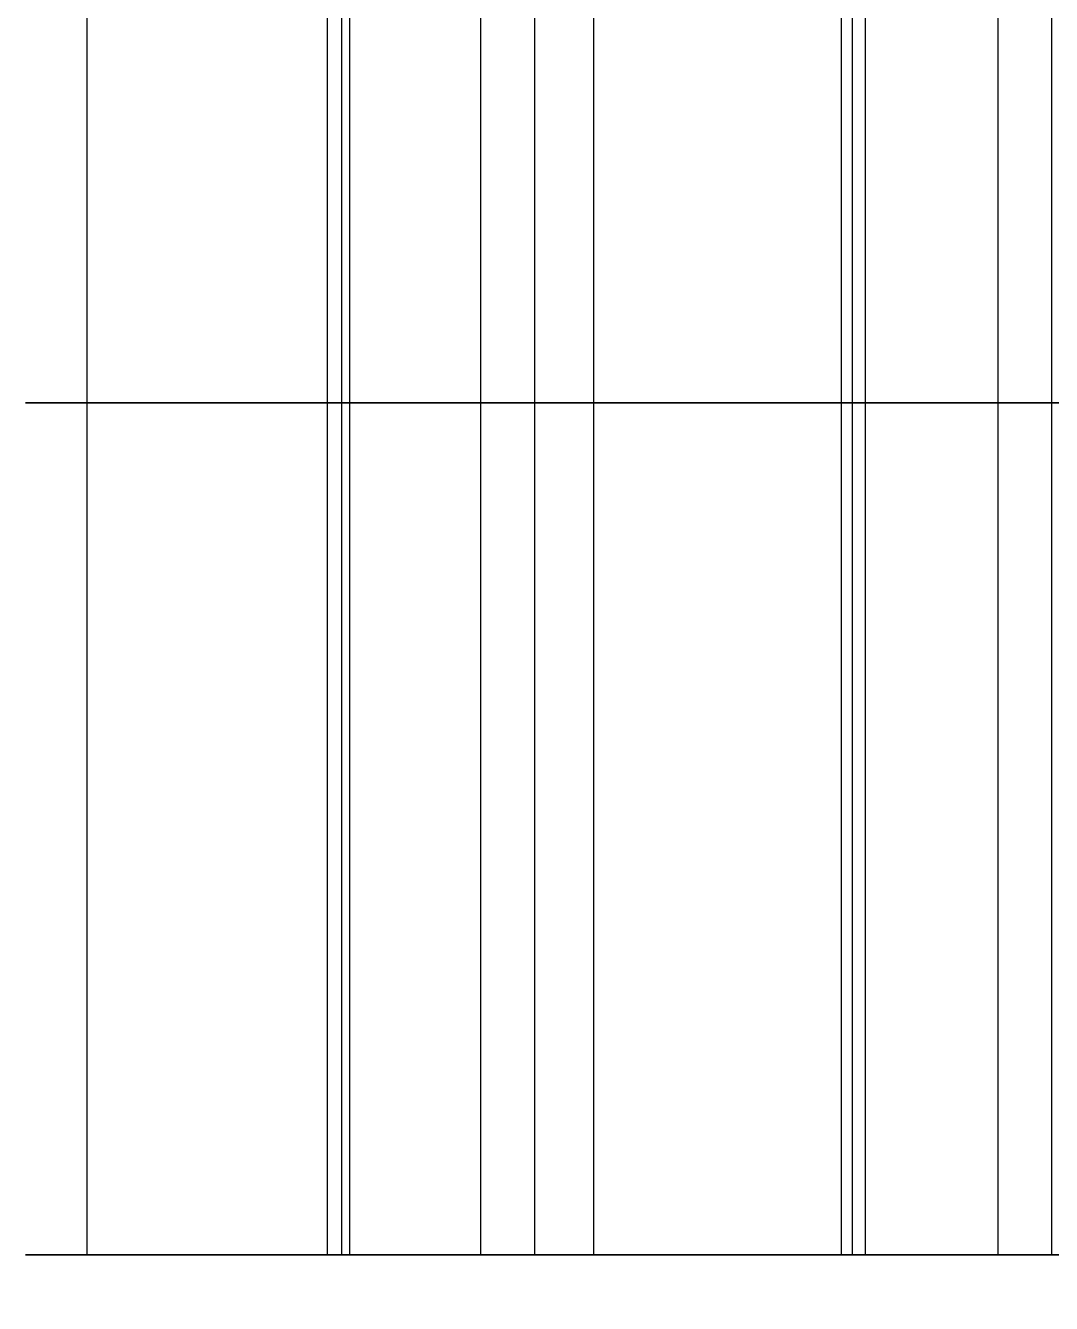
# Model space of a CAD drawing. Extents: x -60 to 60, y -153 to -30.
# Drawn here: x -25.478 to -21.866, y -90.171 to -85.672 of the extents above; entities that cross this region are included whole.
import ezdxf

# ---------------------------------------------------------------- set-up
doc = ezdxf.new("R2010")
doc.units = 0
doc.layers.add('Cut051006', color=7, linetype='CONTINUOUS')

msp = doc.modelspace()

# ---------------------------------------------------------------- linework, layer by layer
at = {"layer": 'Cut051006'}
for p, q in [((-25.2618, -84, 107.981), (-25.2618, -87, 107.981)), ((-25.2618, -84, 107.981), (-25.2618, -87, 107.981)), ((-25.2618, -84, 6.66858), (-25.2618, -87, 6.66858)), ((-25.2618, -84, 6.66858), (-25.2618, -87, 6.66858)), ((-24.4154, -84, 108.732), (-24.4154, -87, 108.732)), ((-24.4154, -84, 108.732), (-24.4154, -87, 108.732)), ((-24.4154, -84, 5.91799), (-24.4154, -87, 5.91799)), ((-24.4154, -84, 5.91799), (-24.4154, -87, 5.91799)), ((-24.365, -84, 108.418), (-24.365, -87, 108.418)), ((-24.365, -84, 108.418), (-24.365, -87, 108.418)), ((-24.365, -84, 6.23119), (-24.365, -87, 6.23119)), ((-24.365, -84, 6.23119), (-24.365, -87, 6.23119)), ((-24.3369, -84, 108.914), (-24.3369, -87, 108.914)), ((-24.3369, -84, 108.914), (-24.3369, -87, 108.914)), ((-24.3369, -84, 5.73532), (-24.3369, -87, 5.73532)), ((-24.3369, -84, 5.73532), (-24.3369, -87, 5.73532)), ((-23.8764, -84, 109.129), (-23.8764, -87, 109.129)), ((-23.8764, -84, 109.129), (-23.8764, -87, 109.129)), ((-23.8764, -84, 5.52057), (-23.8764, -87, 5.52057)), ((-23.8764, -84, 5.52057), (-23.8764, -87, 5.52057)), ((-23.686, -84, 109.072), (-23.686, -87, 109.072)), ((-23.686, -84, 109.072), (-23.686, -87, 109.072)), ((-23.686, -84, 5.5779), (-23.686, -87, 5.5779)), ((-23.686, -84, 5.5779), (-23.686, -87, 5.5779)), ((-23.4785, -84, 108.832), (-23.4785, -87, 108.832)), ((-23.4785, -84, 108.832), (-23.4785, -87, 108.832)), ((-23.4785, -84, 5.81781), (-23.4785, -87, 5.81781)), ((-23.4785, -84, 5.81781), (-23.4785, -87, 5.81781)), ((-22.6064, -84, 109.552), (-22.6064, -87, 109.552)), ((-22.6064, -84, 109.552), (-22.6064, -87, 109.552)), ((-22.6064, -84, 5.09722), (-22.6064, -87, 5.09722)), ((-22.6064, -84, 5.09722), (-22.6064, -87, 5.09722)), ((-22.567, -84, 109.238), (-22.567, -87, 109.238)), ((-22.567, -84, 109.238), (-22.567, -87, 109.238)), ((-22.567, -84, 5.41199), (-22.567, -87, 5.41199)), ((-22.567, -84, 5.41199), (-22.567, -87, 5.41199)), ((-22.5216, -84, 109.732), (-22.5216, -87, 109.732)), ((-22.5216, -84, 109.732), (-22.5216, -87, 109.732)), ((-22.5216, -84, 4.9174), (-22.5216, -87, 4.9174)), ((-22.5216, -84, 4.9174), (-22.5216, -87, 4.9174)), ((-22.0539, -84, 109.931), (-22.0539, -87, 109.931)), ((-22.0539, -84, 109.931), (-22.0539, -87, 109.931)), ((-22.0539, -84, 4.71886), (-22.0539, -87, 4.71886)), ((-22.0539, -84, 4.71886), (-22.0539, -87, 4.71886)), ((-21.8657, -84, 109.867), (-21.8657, -87, 109.867)), ((-21.8657, -84, 109.867), (-21.8657, -87, 109.867)), ((-21.8657, -84, 4.78279), (-21.8657, -87, 4.78279)), ((-21.8657, -84, 4.78279), (-21.8657, -87, 4.78279)), ((-25.2618, -87, 107.981), (-25.2618, -90, 107.981)), ((-25.2618, -87, 107.981), (-25.2618, -90, 107.981)), ((-25.2618, -87, 6.66858), (-25.2618, -90, 6.66858)), ((-25.2618, -87, 6.66858), (-25.2618, -90, 6.66858)), ((-24.4154, -87, 108.732), (-24.4154, -90, 108.732)), ((-24.4154, -87, 108.732), (-24.4154, -90, 108.732)), ((-24.4154, -87, 5.91799), (-24.4154, -90, 5.91799)), ((-24.4154, -87, 5.91799), (-24.4154, -90, 5.91799)), ((-24.365, -87, 108.418), (-24.365, -90, 108.418)), ((-24.365, -87, 108.418), (-24.365, -90, 108.418)), ((-24.365, -87, 6.23119), (-24.365, -90, 6.23119)), ((-24.365, -87, 6.23119), (-24.365, -90, 6.23119)), ((-24.3369, -87, 108.914), (-24.3369, -90, 108.914)), ((-24.3369, -87, 108.914), (-24.3369, -90, 108.914)), ((-24.3369, -87, 5.73532), (-24.3369, -90, 5.73532)), ((-24.3369, -87, 5.73532), (-24.3369, -90, 5.73532)), ((-23.8764, -87, 109.129), (-23.8764, -90, 109.129)), ((-23.8764, -87, 109.129), (-23.8764, -90, 109.129)), ((-23.8764, -87, 5.52057), (-23.8764, -90, 5.52057)), ((-23.8764, -87, 5.52057), (-23.8764, -90, 5.52057)), ((-23.686, -87, 109.072), (-23.686, -90, 109.072)), ((-23.686, -87, 109.072), (-23.686, -90, 109.072)), ((-23.686, -87, 5.5779), (-23.686, -90, 5.5779)), ((-23.686, -87, 5.5779), (-23.686, -90, 5.5779)), ((-23.4785, -87, 108.832), (-23.4785, -90, 108.832)), ((-23.4785, -87, 108.832), (-23.4785, -90, 108.832)), ((-23.4785, -87, 5.81781), (-23.4785, -90, 5.81781)), ((-23.4785, -87, 5.81781), (-23.4785, -90, 5.81781)), ((-22.6064, -87, 109.552), (-22.6064, -90, 109.552)), ((-22.6064, -87, 109.552), (-22.6064, -90, 109.552)), ((-22.6064, -87, 5.09722), (-22.6064, -90, 5.09722)), ((-22.6064, -87, 5.09722), (-22.6064, -90, 5.09722)), ((-22.567, -87, 109.238), (-22.567, -90, 109.238)), ((-22.567, -87, 109.238), (-22.567, -90, 109.238)), ((-22.567, -87, 5.41199), (-22.567, -90, 5.41199)), ((-22.567, -87, 5.41199), (-22.567, -90, 5.41199)), ((-22.5216, -87, 109.732), (-22.5216, -90, 109.732)), ((-22.5216, -87, 109.732), (-22.5216, -90, 109.732)), ((-22.5216, -87, 4.9174), (-22.5216, -90, 4.9174)), ((-22.5216, -87, 4.9174), (-22.5216, -90, 4.9174)), ((-22.0539, -87, 109.931), (-22.0539, -90, 109.931)), ((-22.0539, -87, 109.931), (-22.0539, -90, 109.931)), ((-22.0539, -87, 4.71886), (-22.0539, -90, 4.71886)), ((-22.0539, -87, 4.71886), (-22.0539, -90, 4.71886)), ((-21.8657, -87, 109.867), (-21.8657, -90, 109.867)), ((-21.8657, -87, 109.867), (-21.8657, -90, 109.867)), ((-21.8657, -87, 4.78279), (-21.8657, -90, 4.78279)), ((-21.8657, -87, 4.78279), (-21.8657, -90, 4.78279))]:
    msp.add_line(p, q, dxfattribs=at)
for centre in [(0, -90), (0, -90), (0, -93), (0, -93)]:
    msp.add_circle(centre, 60, dxfattribs=at)
for points, degree in [([(-25.2618, -87, 107.981), (-25.3882, -87, 108.08), (-25.4776, -87, 108.214)], 2), ([(-25.4776, -87, 6.43605), (-25.3882, -87, 6.56952), (-25.2618, -87, 6.66858)], 2), ([(-25.2618, -87, 107.981), (-25.3882, -87, 108.08), (-25.4776, -87, 108.214)], 2), ([(-25.4776, -87, 6.43605), (-25.3882, -87, 6.56952), (-25.2618, -87, 6.66858)], 2), ([(-25.2618, -87, 107.981), (-25.3882, -87, 108.08), (-25.4776, -87, 108.214)], 2), ([(-25.4776, -87, 6.43605), (-25.3882, -87, 6.56952), (-25.2618, -87, 6.66858)], 2), ([(-25.2618, -87, 107.981), (-25.3882, -87, 108.08), (-25.4776, -87, 108.214)], 2), ([(-25.4776, -87, 6.43605), (-25.3882, -87, 6.56952), (-25.2618, -87, 6.66858)], 2), ([(-24.4154, -87, 108.732), (-24.3652, -87, 108.579), (-24.365, -87, 108.418)], 2), ([(-24.365, -87, 6.23119), (-24.3652, -87, 6.07057), (-24.4154, -87, 5.91799)], 2), ([(-24.4154, -87, 108.732), (-24.3652, -87, 108.579), (-24.365, -87, 108.418)], 2), ([(-24.365, -87, 6.23119), (-24.3652, -87, 6.07057), (-24.4154, -87, 5.91799)], 2), ([(-24.4154, -87, 108.732), (-24.3652, -87, 108.579), (-24.365, -87, 108.418)], 2), ([(-24.365, -87, 6.23119), (-24.3652, -87, 6.07057), (-24.4154, -87, 5.91799)], 2), ([(-24.4154, -87, 108.732), (-24.3652, -87, 108.579), (-24.365, -87, 108.418)], 2), ([(-24.365, -87, 6.23119), (-24.3652, -87, 6.07057), (-24.4154, -87, 5.91799)], 2), ([(-23.8764, -87, 109.129), (-24.3369, -87, 108.914)], 1), ([(-24.3369, -87, 5.73532), (-23.8764, -87, 5.52057)], 1), ([(-23.8764, -87, 109.129), (-24.3369, -87, 108.914)], 1), ([(-24.3369, -87, 5.73532), (-23.8764, -87, 5.52057)], 1), ([(-23.8764, -87, 109.129), (-24.3369, -87, 108.914)], 1), ([(-24.3369, -87, 5.73532), (-23.8764, -87, 5.52057)], 1), ([(-23.8764, -87, 109.129), (-24.3369, -87, 108.914)], 1), ([(-24.3369, -87, 5.73532), (-23.8764, -87, 5.52057)], 1), ([(-23.4785, -87, 108.832), (-23.6014, -87, 108.935), (-23.686, -87, 109.072)], 2), ([(-23.686, -87, 5.5779), (-23.6014, -87, 5.7144), (-23.4785, -87, 5.81781)], 2), ([(-23.4785, -87, 108.832), (-23.6014, -87, 108.935), (-23.686, -87, 109.072)], 2), ([(-23.686, -87, 5.5779), (-23.6014, -87, 5.7144), (-23.4785, -87, 5.81781)], 2), ([(-23.4785, -87, 108.832), (-23.6014, -87, 108.935), (-23.686, -87, 109.072)], 2), ([(-23.686, -87, 5.5779), (-23.6014, -87, 5.7144), (-23.4785, -87, 5.81781)], 2), ([(-23.4785, -87, 108.832), (-23.6014, -87, 108.935), (-23.686, -87, 109.072)], 2), ([(-23.686, -87, 5.5779), (-23.6014, -87, 5.7144), (-23.4785, -87, 5.81781)], 2), ([(-22.6064, -87, 109.552), (-22.5616, -87, 109.398), (-22.567, -87, 109.238)], 2), ([(-22.567, -87, 5.41199), (-22.5616, -87, 5.25146), (-22.6064, -87, 5.09722)], 2), ([(-22.6064, -87, 109.552), (-22.5616, -87, 109.398), (-22.567, -87, 109.238)], 2), ([(-22.567, -87, 5.41199), (-22.5616, -87, 5.25146), (-22.6064, -87, 5.09722)], 2), ([(-22.6064, -87, 109.552), (-22.5616, -87, 109.398), (-22.567, -87, 109.238)], 2), ([(-22.567, -87, 5.41199), (-22.5616, -87, 5.25146), (-22.6064, -87, 5.09722)], 2), ([(-22.6064, -87, 109.552), (-22.5616, -87, 109.398), (-22.567, -87, 109.238)], 2), ([(-22.567, -87, 5.41199), (-22.5616, -87, 5.25146), (-22.6064, -87, 5.09722)], 2), ([(-22.0539, -87, 109.931), (-22.5216, -87, 109.732)], 1), ([(-22.5216, -87, 4.9174), (-22.0539, -87, 4.71886)], 1), ([(-22.0539, -87, 109.931), (-22.5216, -87, 109.732)], 1), ([(-22.5216, -87, 4.9174), (-22.0539, -87, 4.71886)], 1), ([(-22.0539, -87, 109.931), (-22.5216, -87, 109.732)], 1), ([(-22.5216, -87, 4.9174), (-22.0539, -87, 4.71886)], 1), ([(-22.0539, -87, 109.931), (-22.5216, -87, 109.732)], 1), ([(-22.5216, -87, 4.9174), (-22.0539, -87, 4.71886)], 1), ([(-21.6666, -87, 109.62), (-21.7858, -87, 109.728), (-21.8657, -87, 109.867)], 2), ([(-21.8657, -87, 4.78279), (-21.7858, -87, 4.92217), (-21.6666, -87, 5.0298)], 2), ([(-21.6666, -87, 109.62), (-21.7858, -87, 109.728), (-21.8657, -87, 109.867)], 2), ([(-21.8657, -87, 4.78279), (-21.7858, -87, 4.92217), (-21.6666, -87, 5.0298)], 2), ([(-21.6666, -87, 109.62), (-21.7858, -87, 109.728), (-21.8657, -87, 109.867)], 2), ([(-21.8657, -87, 4.78279), (-21.7858, -87, 4.92217), (-21.6666, -87, 5.0298)], 2), ([(-21.6666, -87, 109.62), (-21.7858, -87, 109.728), (-21.8657, -87, 109.867)], 2), ([(-21.8657, -87, 4.78279), (-21.7858, -87, 4.92217), (-21.6666, -87, 5.0298)], 2), ([(-25.2618, -90, 107.981), (-25.3882, -90, 108.08), (-25.4776, -90, 108.214)], 2), ([(-25.4776, -90, 6.43605), (-25.3882, -90, 6.56952), (-25.2618, -90, 6.66858)], 2), ([(-25.2618, -90, 107.981), (-25.3882, -90, 108.08), (-25.4776, -90, 108.214)], 2), ([(-25.4776, -90, 6.43605), (-25.3882, -90, 6.56952), (-25.2618, -90, 6.66858)], 2), ([(-24.4154, -90, 108.732), (-24.3652, -90, 108.579), (-24.365, -90, 108.418)], 2), ([(-24.365, -90, 6.23119), (-24.3652, -90, 6.07057), (-24.4154, -90, 5.91799)], 2), ([(-24.4154, -90, 108.732), (-24.3652, -90, 108.579), (-24.365, -90, 108.418)], 2), ([(-24.365, -90, 6.23119), (-24.3652, -90, 6.07057), (-24.4154, -90, 5.91799)], 2), ([(-23.8764, -90, 109.129), (-24.3369, -90, 108.914)], 1), ([(-24.3369, -90, 5.73532), (-23.8764, -90, 5.52057)], 1), ([(-23.8764, -90, 109.129), (-24.3369, -90, 108.914)], 1), ([(-24.3369, -90, 5.73532), (-23.8764, -90, 5.52057)], 1), ([(-23.4785, -90, 108.832), (-23.6014, -90, 108.935), (-23.686, -90, 109.072)], 2), ([(-23.686, -90, 5.5779), (-23.6014, -90, 5.7144), (-23.4785, -90, 5.81781)], 2), ([(-23.4785, -90, 108.832), (-23.6014, -90, 108.935), (-23.686, -90, 109.072)], 2), ([(-23.686, -90, 5.5779), (-23.6014, -90, 5.7144), (-23.4785, -90, 5.81781)], 2), ([(-22.6064, -90, 109.552), (-22.5616, -90, 109.398), (-22.567, -90, 109.238)], 2), ([(-22.567, -90, 5.41199), (-22.5616, -90, 5.25146), (-22.6064, -90, 5.09722)], 2), ([(-22.6064, -90, 109.552), (-22.5616, -90, 109.398), (-22.567, -90, 109.238)], 2), ([(-22.567, -90, 5.41199), (-22.5616, -90, 5.25146), (-22.6064, -90, 5.09722)], 2), ([(-22.0539, -90, 109.931), (-22.5216, -90, 109.732)], 1), ([(-22.5216, -90, 4.9174), (-22.0539, -90, 4.71886)], 1), ([(-22.0539, -90, 109.931), (-22.5216, -90, 109.732)], 1), ([(-22.5216, -90, 4.9174), (-22.0539, -90, 4.71886)], 1), ([(-21.6666, -90, 109.62), (-21.7858, -90, 109.728), (-21.8657, -90, 109.867)], 2), ([(-21.8657, -90, 4.78279), (-21.7858, -90, 4.92217), (-21.6666, -90, 5.0298)], 2), ([(-21.6666, -90, 109.62), (-21.7858, -90, 109.728), (-21.8657, -90, 109.867)], 2), ([(-21.8657, -90, 4.78279), (-21.7858, -90, 4.92217), (-21.6666, -90, 5.0298)], 2)]:
    msp.add_open_spline(points, degree=degree, dxfattribs=at)
for points, degree, knots in [([(-24.365, -87, 108.418), (-24.3648, -87, 108.336), (-24.3841, -87, 108.239), (-24.436, -87, 108.147), (-24.4868, -87, 108.055), (-24.5721, -87, 107.97), (-24.6767, -87, 107.92), (-24.7807, -87, 107.868), (-24.9002, -87, 107.853), (-25.004, -87, 107.87), (-25.1086, -87, 107.886), (-25.1967, -87, 107.93), (-25.2618, -87, 107.981)], 3, [0, 0, 0, 0, 0.558599, 0.558599, 0.558599, 1.1172, 1.1172, 1.1172, 1.6758, 1.6758, 1.6758, 2.2344, 2.2344, 2.2344, 2.2344]), ([(-25.2618, -87, 6.66858), (-25.1967, -87, 6.71968), (-25.1086, -87, 6.76393), (-25.004, -87, 6.7799), (-24.9002, -87, 6.79646), (-24.7807, -87, 6.78149), (-24.6767, -87, 6.73012), (-24.5721, -87, 6.67975), (-24.4868, -87, 6.59486), (-24.436, -87, 6.50283), (-24.3841, -87, 6.41058), (-24.3648, -87, 6.31394), (-24.365, -87, 6.23119)], 3, [0, 0, 0, 0, 0.558599, 0.558599, 0.558599, 1.1172, 1.1172, 1.1172, 1.6758, 1.6758, 1.6758, 2.2344, 2.2344, 2.2344, 2.2344]), ([(-24.365, -87, 108.418), (-24.3648, -87, 108.336), (-24.3841, -87, 108.239), (-24.436, -87, 108.147), (-24.4868, -87, 108.055), (-24.5721, -87, 107.97), (-24.6767, -87, 107.92), (-24.7807, -87, 107.868), (-24.9002, -87, 107.853), (-25.004, -87, 107.87), (-25.1086, -87, 107.886), (-25.1967, -87, 107.93), (-25.2618, -87, 107.981)], 3, [0, 0, 0, 0, 0.558599, 0.558599, 0.558599, 1.1172, 1.1172, 1.1172, 1.6758, 1.6758, 1.6758, 2.2344, 2.2344, 2.2344, 2.2344]), ([(-25.2618, -87, 6.66858), (-25.1967, -87, 6.71968), (-25.1086, -87, 6.76393), (-25.004, -87, 6.7799), (-24.9002, -87, 6.79646), (-24.7807, -87, 6.78149), (-24.6767, -87, 6.73012), (-24.5721, -87, 6.67975), (-24.4868, -87, 6.59486), (-24.436, -87, 6.50283), (-24.3841, -87, 6.41058), (-24.3648, -87, 6.31394), (-24.365, -87, 6.23119)], 3, [0, 0, 0, 0, 0.558599, 0.558599, 0.558599, 1.1172, 1.1172, 1.1172, 1.6758, 1.6758, 1.6758, 2.2344, 2.2344, 2.2344, 2.2344]), ([(-24.365, -87, 108.418), (-24.3648, -87, 108.336), (-24.3841, -87, 108.239), (-24.436, -87, 108.147), (-24.4868, -87, 108.055), (-24.5721, -87, 107.97), (-24.6767, -87, 107.92), (-24.7807, -87, 107.868), (-24.9002, -87, 107.853), (-25.004, -87, 107.87), (-25.1086, -87, 107.886), (-25.1967, -87, 107.93), (-25.2618, -87, 107.981)], 3, [0, 0, 0, 0, 0.558599, 0.558599, 0.558599, 1.1172, 1.1172, 1.1172, 1.6758, 1.6758, 1.6758, 2.2344, 2.2344, 2.2344, 2.2344]), ([(-25.2618, -87, 6.66858), (-25.1967, -87, 6.71968), (-25.1086, -87, 6.76393), (-25.004, -87, 6.7799), (-24.9002, -87, 6.79646), (-24.7807, -87, 6.78149), (-24.6767, -87, 6.73012), (-24.5721, -87, 6.67975), (-24.4868, -87, 6.59486), (-24.436, -87, 6.50283), (-24.3841, -87, 6.41058), (-24.3648, -87, 6.31394), (-24.365, -87, 6.23119)], 3, [0, 0, 0, 0, 0.558599, 0.558599, 0.558599, 1.1172, 1.1172, 1.1172, 1.6758, 1.6758, 1.6758, 2.2344, 2.2344, 2.2344, 2.2344]), ([(-24.365, -87, 108.418), (-24.3648, -87, 108.336), (-24.3841, -87, 108.239), (-24.436, -87, 108.147), (-24.4868, -87, 108.055), (-24.5721, -87, 107.97), (-24.6767, -87, 107.92), (-24.7807, -87, 107.868), (-24.9002, -87, 107.853), (-25.004, -87, 107.87), (-25.1086, -87, 107.886), (-25.1967, -87, 107.93), (-25.2618, -87, 107.981)], 3, [0, 0, 0, 0, 0.558599, 0.558599, 0.558599, 1.1172, 1.1172, 1.1172, 1.6758, 1.6758, 1.6758, 2.2344, 2.2344, 2.2344, 2.2344]), ([(-25.2618, -87, 6.66858), (-25.1967, -87, 6.71968), (-25.1086, -87, 6.76393), (-25.004, -87, 6.7799), (-24.9002, -87, 6.79646), (-24.7807, -87, 6.78149), (-24.6767, -87, 6.73012), (-24.5721, -87, 6.67975), (-24.4868, -87, 6.59486), (-24.436, -87, 6.50283), (-24.3841, -87, 6.41058), (-24.3648, -87, 6.31394), (-24.365, -87, 6.23119)], 3, [0, 0, 0, 0, 0.558599, 0.558599, 0.558599, 1.1172, 1.1172, 1.1172, 1.6758, 1.6758, 1.6758, 2.2344, 2.2344, 2.2344, 2.2344]), ([(-24.3369, -87, 108.914), (-24.3852, -87, 108.892), (-24.4107, -87, 108.838), (-24.4326, -87, 108.782), (-24.4154, -87, 108.732)], 2, [0, 0, 0, 0.724386, 0.724386, 1.44877, 1.44877, 1.44877]), ([(-24.4154, -87, 5.91799), (-24.4326, -87, 5.86768), (-24.4107, -87, 5.81179), (-24.3852, -87, 5.75749), (-24.3369, -87, 5.73532)], 2, [0, 0, 0, 0.724386, 0.724386, 1.44877, 1.44877, 1.44877]), ([(-24.3369, -87, 108.914), (-24.3852, -87, 108.892), (-24.4107, -87, 108.838), (-24.4326, -87, 108.782), (-24.4154, -87, 108.732)], 2, [0, 0, 0, 0.724386, 0.724386, 1.44877, 1.44877, 1.44877]), ([(-24.4154, -87, 5.91799), (-24.4326, -87, 5.86768), (-24.4107, -87, 5.81179), (-24.3852, -87, 5.75749), (-24.3369, -87, 5.73532)], 2, [0, 0, 0, 0.724386, 0.724386, 1.44877, 1.44877, 1.44877]), ([(-24.3369, -87, 108.914), (-24.3852, -87, 108.892), (-24.4107, -87, 108.838), (-24.4326, -87, 108.782), (-24.4154, -87, 108.732)], 2, [0, 0, 0, 0.724386, 0.724386, 1.44877, 1.44877, 1.44877]), ([(-24.4154, -87, 5.91799), (-24.4326, -87, 5.86768), (-24.4107, -87, 5.81179), (-24.3852, -87, 5.75749), (-24.3369, -87, 5.73532)], 2, [0, 0, 0, 0.724386, 0.724386, 1.44877, 1.44877, 1.44877]), ([(-24.3369, -87, 108.914), (-24.3852, -87, 108.892), (-24.4107, -87, 108.838), (-24.4326, -87, 108.782), (-24.4154, -87, 108.732)], 2, [0, 0, 0, 0.724386, 0.724386, 1.44877, 1.44877, 1.44877]), ([(-24.4154, -87, 5.91799), (-24.4326, -87, 5.86768), (-24.4107, -87, 5.81179), (-24.3852, -87, 5.75749), (-24.3369, -87, 5.73532)], 2, [0, 0, 0, 0.724386, 0.724386, 1.44877, 1.44877, 1.44877]), ([(-23.686, -87, 109.072), (-23.7135, -87, 109.117), (-23.7704, -87, 109.137), (-23.8284, -87, 109.152), (-23.8764, -87, 109.129)], 2, [0, 0, 0, 0.724386, 0.724386, 1.44877, 1.44877, 1.44877]), ([(-23.8764, -87, 5.52057), (-23.8284, -87, 5.49781), (-23.7704, -87, 5.51317), (-23.7135, -87, 5.53239), (-23.686, -87, 5.5779)], 2, [0, 0, 0, 0.724386, 0.724386, 1.44877, 1.44877, 1.44877]), ([(-23.686, -87, 109.072), (-23.7135, -87, 109.117), (-23.7704, -87, 109.137), (-23.8284, -87, 109.152), (-23.8764, -87, 109.129)], 2, [0, 0, 0, 0.724386, 0.724386, 1.44877, 1.44877, 1.44877]), ([(-23.8764, -87, 5.52057), (-23.8284, -87, 5.49781), (-23.7704, -87, 5.51317), (-23.7135, -87, 5.53239), (-23.686, -87, 5.5779)], 2, [0, 0, 0, 0.724386, 0.724386, 1.44877, 1.44877, 1.44877]), ([(-23.686, -87, 109.072), (-23.7135, -87, 109.117), (-23.7704, -87, 109.137), (-23.8284, -87, 109.152), (-23.8764, -87, 109.129)], 2, [0, 0, 0, 0.724386, 0.724386, 1.44877, 1.44877, 1.44877]), ([(-23.8764, -87, 5.52057), (-23.8284, -87, 5.49781), (-23.7704, -87, 5.51317), (-23.7135, -87, 5.53239), (-23.686, -87, 5.5779)], 2, [0, 0, 0, 0.724386, 0.724386, 1.44877, 1.44877, 1.44877]), ([(-23.686, -87, 109.072), (-23.7135, -87, 109.117), (-23.7704, -87, 109.137), (-23.8284, -87, 109.152), (-23.8764, -87, 109.129)], 2, [0, 0, 0, 0.724386, 0.724386, 1.44877, 1.44877, 1.44877]), ([(-23.8764, -87, 5.52057), (-23.8284, -87, 5.49781), (-23.7704, -87, 5.51317), (-23.7135, -87, 5.53239), (-23.686, -87, 5.5779)], 2, [0, 0, 0, 0.724386, 0.724386, 1.44877, 1.44877, 1.44877]), ([(-22.567, -87, 109.238), (-22.5697, -87, 109.155), (-22.5924, -87, 109.059), (-22.6474, -87, 108.969), (-22.7015, -87, 108.878), (-22.7897, -87, 108.797), (-22.8959, -87, 108.75), (-23.0017, -87, 108.702), (-23.1216, -87, 108.691), (-23.2248, -87, 108.712), (-23.3288, -87, 108.731), (-23.4152, -87, 108.779), (-23.4785, -87, 108.832)], 3, [0, 0, 0, 0, 0.558599, 0.558599, 0.558599, 1.1172, 1.1172, 1.1172, 1.6758, 1.6758, 1.6758, 2.2344, 2.2344, 2.2344, 2.2344]), ([(-23.4785, -87, 5.81781), (-23.4152, -87, 5.87115), (-23.3288, -87, 5.91845), (-23.2248, -87, 5.93806), (-23.1216, -87, 5.95823), (-23.0017, -87, 5.94745), (-22.8959, -87, 5.89974), (-22.7897, -87, 5.85305), (-22.7015, -87, 5.77119), (-22.6474, -87, 5.68099), (-22.5924, -87, 5.5906), (-22.5697, -87, 5.4947), (-22.567, -87, 5.41199)], 3, [0, 0, 0, 0, 0.558599, 0.558599, 0.558599, 1.1172, 1.1172, 1.1172, 1.6758, 1.6758, 1.6758, 2.2344, 2.2344, 2.2344, 2.2344]), ([(-22.567, -87, 109.238), (-22.5697, -87, 109.155), (-22.5924, -87, 109.059), (-22.6474, -87, 108.969), (-22.7015, -87, 108.878), (-22.7897, -87, 108.797), (-22.8959, -87, 108.75), (-23.0017, -87, 108.702), (-23.1216, -87, 108.691), (-23.2248, -87, 108.712), (-23.3288, -87, 108.731), (-23.4152, -87, 108.779), (-23.4785, -87, 108.832)], 3, [0, 0, 0, 0, 0.558599, 0.558599, 0.558599, 1.1172, 1.1172, 1.1172, 1.6758, 1.6758, 1.6758, 2.2344, 2.2344, 2.2344, 2.2344]), ([(-23.4785, -87, 5.81781), (-23.4152, -87, 5.87115), (-23.3288, -87, 5.91845), (-23.2248, -87, 5.93806), (-23.1216, -87, 5.95823), (-23.0017, -87, 5.94745), (-22.8959, -87, 5.89974), (-22.7897, -87, 5.85305), (-22.7015, -87, 5.77119), (-22.6474, -87, 5.68099), (-22.5924, -87, 5.5906), (-22.5697, -87, 5.4947), (-22.567, -87, 5.41199)], 3, [0, 0, 0, 0, 0.558599, 0.558599, 0.558599, 1.1172, 1.1172, 1.1172, 1.6758, 1.6758, 1.6758, 2.2344, 2.2344, 2.2344, 2.2344]), ([(-22.567, -87, 109.238), (-22.5697, -87, 109.155), (-22.5924, -87, 109.059), (-22.6474, -87, 108.969), (-22.7015, -87, 108.878), (-22.7897, -87, 108.797), (-22.8959, -87, 108.75), (-23.0017, -87, 108.702), (-23.1216, -87, 108.691), (-23.2248, -87, 108.712), (-23.3288, -87, 108.731), (-23.4152, -87, 108.779), (-23.4785, -87, 108.832)], 3, [0, 0, 0, 0, 0.558599, 0.558599, 0.558599, 1.1172, 1.1172, 1.1172, 1.6758, 1.6758, 1.6758, 2.2344, 2.2344, 2.2344, 2.2344]), ([(-23.4785, -87, 5.81781), (-23.4152, -87, 5.87115), (-23.3288, -87, 5.91845), (-23.2248, -87, 5.93806), (-23.1216, -87, 5.95823), (-23.0017, -87, 5.94745), (-22.8959, -87, 5.89974), (-22.7897, -87, 5.85305), (-22.7015, -87, 5.77119), (-22.6474, -87, 5.68099), (-22.5924, -87, 5.5906), (-22.5697, -87, 5.4947), (-22.567, -87, 5.41199)], 3, [0, 0, 0, 0, 0.558599, 0.558599, 0.558599, 1.1172, 1.1172, 1.1172, 1.6758, 1.6758, 1.6758, 2.2344, 2.2344, 2.2344, 2.2344]), ([(-22.567, -87, 109.238), (-22.5697, -87, 109.155), (-22.5924, -87, 109.059), (-22.6474, -87, 108.969), (-22.7015, -87, 108.878), (-22.7897, -87, 108.797), (-22.8959, -87, 108.75), (-23.0017, -87, 108.702), (-23.1216, -87, 108.691), (-23.2248, -87, 108.712), (-23.3288, -87, 108.731), (-23.4152, -87, 108.779), (-23.4785, -87, 108.832)], 3, [0, 0, 0, 0, 0.558599, 0.558599, 0.558599, 1.1172, 1.1172, 1.1172, 1.6758, 1.6758, 1.6758, 2.2344, 2.2344, 2.2344, 2.2344]), ([(-23.4785, -87, 5.81781), (-23.4152, -87, 5.87115), (-23.3288, -87, 5.91845), (-23.2248, -87, 5.93806), (-23.1216, -87, 5.95823), (-23.0017, -87, 5.94745), (-22.8959, -87, 5.89974), (-22.7897, -87, 5.85305), (-22.7015, -87, 5.77119), (-22.6474, -87, 5.68099), (-22.5924, -87, 5.5906), (-22.5697, -87, 5.4947), (-22.567, -87, 5.41199)], 3, [0, 0, 0, 0, 0.558599, 0.558599, 0.558599, 1.1172, 1.1172, 1.1172, 1.6758, 1.6758, 1.6758, 2.2344, 2.2344, 2.2344, 2.2344]), ([(-22.5216, -87, 109.732), (-22.5707, -87, 109.712), (-22.5981, -87, 109.658), (-22.6218, -87, 109.603), (-22.6064, -87, 109.552)], 2, [0, 0, 0, 0.724386, 0.724386, 1.44877, 1.44877, 1.44877]), ([(-22.6064, -87, 5.09722), (-22.6218, -87, 5.04634), (-22.5981, -87, 4.99125), (-22.5707, -87, 4.93788), (-22.5216, -87, 4.9174)], 2, [0, 0, 0, 0.724386, 0.724386, 1.44877, 1.44877, 1.44877]), ([(-22.5216, -87, 109.732), (-22.5707, -87, 109.712), (-22.5981, -87, 109.658), (-22.6218, -87, 109.603), (-22.6064, -87, 109.552)], 2, [0, 0, 0, 0.724386, 0.724386, 1.44877, 1.44877, 1.44877]), ([(-22.6064, -87, 5.09722), (-22.6218, -87, 5.04634), (-22.5981, -87, 4.99125), (-22.5707, -87, 4.93788), (-22.5216, -87, 4.9174)], 2, [0, 0, 0, 0.724386, 0.724386, 1.44877, 1.44877, 1.44877]), ([(-22.5216, -87, 109.732), (-22.5707, -87, 109.712), (-22.5981, -87, 109.658), (-22.6218, -87, 109.603), (-22.6064, -87, 109.552)], 2, [0, 0, 0, 0.724386, 0.724386, 1.44877, 1.44877, 1.44877]), ([(-22.6064, -87, 5.09722), (-22.6218, -87, 5.04634), (-22.5981, -87, 4.99125), (-22.5707, -87, 4.93788), (-22.5216, -87, 4.9174)], 2, [0, 0, 0, 0.724386, 0.724386, 1.44877, 1.44877, 1.44877]), ([(-22.5216, -87, 109.732), (-22.5707, -87, 109.712), (-22.5981, -87, 109.658), (-22.6218, -87, 109.603), (-22.6064, -87, 109.552)], 2, [0, 0, 0, 0.724386, 0.724386, 1.44877, 1.44877, 1.44877]), ([(-22.6064, -87, 5.09722), (-22.6218, -87, 5.04634), (-22.5981, -87, 4.99125), (-22.5707, -87, 4.93788), (-22.5216, -87, 4.9174)], 2, [0, 0, 0, 0.724386, 0.724386, 1.44877, 1.44877, 1.44877]), ([(-21.8657, -87, 109.867), (-21.8916, -87, 109.913), (-21.9477, -87, 109.935), (-22.0051, -87, 109.952), (-22.0539, -87, 109.931)], 2, [0, 0, 0, 0.724386, 0.724386, 1.44877, 1.44877, 1.44877]), ([(-22.0539, -87, 4.71886), (-22.0051, -87, 4.69779), (-21.9477, -87, 4.71516), (-21.8916, -87, 4.73635), (-21.8657, -87, 4.78279)], 2, [0, 0, 0, 0.724386, 0.724386, 1.44877, 1.44877, 1.44877]), ([(-21.8657, -87, 109.867), (-21.8916, -87, 109.913), (-21.9477, -87, 109.935), (-22.0051, -87, 109.952), (-22.0539, -87, 109.931)], 2, [0, 0, 0, 0.724386, 0.724386, 1.44877, 1.44877, 1.44877]), ([(-22.0539, -87, 4.71886), (-22.0051, -87, 4.69779), (-21.9477, -87, 4.71516), (-21.8916, -87, 4.73635), (-21.8657, -87, 4.78279)], 2, [0, 0, 0, 0.724386, 0.724386, 1.44877, 1.44877, 1.44877]), ([(-21.8657, -87, 109.867), (-21.8916, -87, 109.913), (-21.9477, -87, 109.935), (-22.0051, -87, 109.952), (-22.0539, -87, 109.931)], 2, [0, 0, 0, 0.724386, 0.724386, 1.44877, 1.44877, 1.44877]), ([(-22.0539, -87, 4.71886), (-22.0051, -87, 4.69779), (-21.9477, -87, 4.71516), (-21.8916, -87, 4.73635), (-21.8657, -87, 4.78279)], 2, [0, 0, 0, 0.724386, 0.724386, 1.44877, 1.44877, 1.44877]), ([(-21.8657, -87, 109.867), (-21.8916, -87, 109.913), (-21.9477, -87, 109.935), (-22.0051, -87, 109.952), (-22.0539, -87, 109.931)], 2, [0, 0, 0, 0.724386, 0.724386, 1.44877, 1.44877, 1.44877]), ([(-22.0539, -87, 4.71886), (-22.0051, -87, 4.69779), (-21.9477, -87, 4.71516), (-21.8916, -87, 4.73635), (-21.8657, -87, 4.78279)], 2, [0, 0, 0, 0.724386, 0.724386, 1.44877, 1.44877, 1.44877]), ([(-24.365, -90, 108.418), (-24.3648, -90, 108.336), (-24.3841, -90, 108.239), (-24.436, -90, 108.147), (-24.4868, -90, 108.055), (-24.5721, -90, 107.97), (-24.6767, -90, 107.92), (-24.7807, -90, 107.868), (-24.9002, -90, 107.853), (-25.004, -90, 107.87), (-25.1086, -90, 107.886), (-25.1967, -90, 107.93), (-25.2618, -90, 107.981)], 3, [0, 0, 0, 0, 0.558599, 0.558599, 0.558599, 1.1172, 1.1172, 1.1172, 1.6758, 1.6758, 1.6758, 2.2344, 2.2344, 2.2344, 2.2344]), ([(-25.2618, -90, 6.66858), (-25.1967, -90, 6.71968), (-25.1086, -90, 6.76393), (-25.004, -90, 6.7799), (-24.9002, -90, 6.79646), (-24.7807, -90, 6.78149), (-24.6767, -90, 6.73012), (-24.5721, -90, 6.67975), (-24.4868, -90, 6.59486), (-24.436, -90, 6.50283), (-24.3841, -90, 6.41058), (-24.3648, -90, 6.31394), (-24.365, -90, 6.23119)], 3, [0, 0, 0, 0, 0.558599, 0.558599, 0.558599, 1.1172, 1.1172, 1.1172, 1.6758, 1.6758, 1.6758, 2.2344, 2.2344, 2.2344, 2.2344]), ([(-24.365, -90, 108.418), (-24.3648, -90, 108.336), (-24.3841, -90, 108.239), (-24.436, -90, 108.147), (-24.4868, -90, 108.055), (-24.5721, -90, 107.97), (-24.6767, -90, 107.92), (-24.7807, -90, 107.868), (-24.9002, -90, 107.853), (-25.004, -90, 107.87), (-25.1086, -90, 107.886), (-25.1967, -90, 107.93), (-25.2618, -90, 107.981)], 3, [0, 0, 0, 0, 0.558599, 0.558599, 0.558599, 1.1172, 1.1172, 1.1172, 1.6758, 1.6758, 1.6758, 2.2344, 2.2344, 2.2344, 2.2344]), ([(-25.2618, -90, 6.66858), (-25.1967, -90, 6.71968), (-25.1086, -90, 6.76393), (-25.004, -90, 6.7799), (-24.9002, -90, 6.79646), (-24.7807, -90, 6.78149), (-24.6767, -90, 6.73012), (-24.5721, -90, 6.67975), (-24.4868, -90, 6.59486), (-24.436, -90, 6.50283), (-24.3841, -90, 6.41058), (-24.3648, -90, 6.31394), (-24.365, -90, 6.23119)], 3, [0, 0, 0, 0, 0.558599, 0.558599, 0.558599, 1.1172, 1.1172, 1.1172, 1.6758, 1.6758, 1.6758, 2.2344, 2.2344, 2.2344, 2.2344]), ([(-24.3369, -90, 108.914), (-24.3852, -90, 108.892), (-24.4107, -90, 108.838), (-24.4326, -90, 108.782), (-24.4154, -90, 108.732)], 2, [0, 0, 0, 0.724386, 0.724386, 1.44877, 1.44877, 1.44877]), ([(-24.4154, -90, 5.91799), (-24.4326, -90, 5.86768), (-24.4107, -90, 5.81179), (-24.3852, -90, 5.75749), (-24.3369, -90, 5.73532)], 2, [0, 0, 0, 0.724386, 0.724386, 1.44877, 1.44877, 1.44877]), ([(-24.3369, -90, 108.914), (-24.3852, -90, 108.892), (-24.4107, -90, 108.838), (-24.4326, -90, 108.782), (-24.4154, -90, 108.732)], 2, [0, 0, 0, 0.724386, 0.724386, 1.44877, 1.44877, 1.44877]), ([(-24.4154, -90, 5.91799), (-24.4326, -90, 5.86768), (-24.4107, -90, 5.81179), (-24.3852, -90, 5.75749), (-24.3369, -90, 5.73532)], 2, [0, 0, 0, 0.724386, 0.724386, 1.44877, 1.44877, 1.44877]), ([(-23.686, -90, 109.072), (-23.7135, -90, 109.117), (-23.7704, -90, 109.137), (-23.8284, -90, 109.152), (-23.8764, -90, 109.129)], 2, [0, 0, 0, 0.724386, 0.724386, 1.44877, 1.44877, 1.44877]), ([(-23.8764, -90, 5.52057), (-23.8284, -90, 5.49781), (-23.7704, -90, 5.51317), (-23.7135, -90, 5.53239), (-23.686, -90, 5.5779)], 2, [0, 0, 0, 0.724386, 0.724386, 1.44877, 1.44877, 1.44877]), ([(-23.686, -90, 109.072), (-23.7135, -90, 109.117), (-23.7704, -90, 109.137), (-23.8284, -90, 109.152), (-23.8764, -90, 109.129)], 2, [0, 0, 0, 0.724386, 0.724386, 1.44877, 1.44877, 1.44877]), ([(-23.8764, -90, 5.52057), (-23.8284, -90, 5.49781), (-23.7704, -90, 5.51317), (-23.7135, -90, 5.53239), (-23.686, -90, 5.5779)], 2, [0, 0, 0, 0.724386, 0.724386, 1.44877, 1.44877, 1.44877]), ([(-22.567, -90, 109.238), (-22.5697, -90, 109.155), (-22.5924, -90, 109.059), (-22.6474, -90, 108.969), (-22.7015, -90, 108.878), (-22.7897, -90, 108.797), (-22.8959, -90, 108.75), (-23.0017, -90, 108.702), (-23.1216, -90, 108.691), (-23.2248, -90, 108.712), (-23.3288, -90, 108.731), (-23.4152, -90, 108.779), (-23.4785, -90, 108.832)], 3, [0, 0, 0, 0, 0.558599, 0.558599, 0.558599, 1.1172, 1.1172, 1.1172, 1.6758, 1.6758, 1.6758, 2.2344, 2.2344, 2.2344, 2.2344]), ([(-23.4785, -90, 5.81781), (-23.4152, -90, 5.87115), (-23.3288, -90, 5.91845), (-23.2248, -90, 5.93806), (-23.1216, -90, 5.95823), (-23.0017, -90, 5.94745), (-22.8959, -90, 5.89974), (-22.7897, -90, 5.85305), (-22.7015, -90, 5.77119), (-22.6474, -90, 5.68099), (-22.5924, -90, 5.5906), (-22.5697, -90, 5.4947), (-22.567, -90, 5.41199)], 3, [0, 0, 0, 0, 0.558599, 0.558599, 0.558599, 1.1172, 1.1172, 1.1172, 1.6758, 1.6758, 1.6758, 2.2344, 2.2344, 2.2344, 2.2344]), ([(-22.567, -90, 109.238), (-22.5697, -90, 109.155), (-22.5924, -90, 109.059), (-22.6474, -90, 108.969), (-22.7015, -90, 108.878), (-22.7897, -90, 108.797), (-22.8959, -90, 108.75), (-23.0017, -90, 108.702), (-23.1216, -90, 108.691), (-23.2248, -90, 108.712), (-23.3288, -90, 108.731), (-23.4152, -90, 108.779), (-23.4785, -90, 108.832)], 3, [0, 0, 0, 0, 0.558599, 0.558599, 0.558599, 1.1172, 1.1172, 1.1172, 1.6758, 1.6758, 1.6758, 2.2344, 2.2344, 2.2344, 2.2344]), ([(-23.4785, -90, 5.81781), (-23.4152, -90, 5.87115), (-23.3288, -90, 5.91845), (-23.2248, -90, 5.93806), (-23.1216, -90, 5.95823), (-23.0017, -90, 5.94745), (-22.8959, -90, 5.89974), (-22.7897, -90, 5.85305), (-22.7015, -90, 5.77119), (-22.6474, -90, 5.68099), (-22.5924, -90, 5.5906), (-22.5697, -90, 5.4947), (-22.567, -90, 5.41199)], 3, [0, 0, 0, 0, 0.558599, 0.558599, 0.558599, 1.1172, 1.1172, 1.1172, 1.6758, 1.6758, 1.6758, 2.2344, 2.2344, 2.2344, 2.2344]), ([(-22.5216, -90, 109.732), (-22.5707, -90, 109.712), (-22.5981, -90, 109.658), (-22.6218, -90, 109.603), (-22.6064, -90, 109.552)], 2, [0, 0, 0, 0.724386, 0.724386, 1.44877, 1.44877, 1.44877]), ([(-22.6064, -90, 5.09722), (-22.6218, -90, 5.04634), (-22.5981, -90, 4.99125), (-22.5707, -90, 4.93788), (-22.5216, -90, 4.9174)], 2, [0, 0, 0, 0.724386, 0.724386, 1.44877, 1.44877, 1.44877]), ([(-22.5216, -90, 109.732), (-22.5707, -90, 109.712), (-22.5981, -90, 109.658), (-22.6218, -90, 109.603), (-22.6064, -90, 109.552)], 2, [0, 0, 0, 0.724386, 0.724386, 1.44877, 1.44877, 1.44877]), ([(-22.6064, -90, 5.09722), (-22.6218, -90, 5.04634), (-22.5981, -90, 4.99125), (-22.5707, -90, 4.93788), (-22.5216, -90, 4.9174)], 2, [0, 0, 0, 0.724386, 0.724386, 1.44877, 1.44877, 1.44877]), ([(-21.8657, -90, 109.867), (-21.8916, -90, 109.913), (-21.9477, -90, 109.935), (-22.0051, -90, 109.952), (-22.0539, -90, 109.931)], 2, [0, 0, 0, 0.724386, 0.724386, 1.44877, 1.44877, 1.44877]), ([(-22.0539, -90, 4.71886), (-22.0051, -90, 4.69779), (-21.9477, -90, 4.71516), (-21.8916, -90, 4.73635), (-21.8657, -90, 4.78279)], 2, [0, 0, 0, 0.724386, 0.724386, 1.44877, 1.44877, 1.44877]), ([(-21.8657, -90, 109.867), (-21.8916, -90, 109.913), (-21.9477, -90, 109.935), (-22.0051, -90, 109.952), (-22.0539, -90, 109.931)], 2, [0, 0, 0, 0.724386, 0.724386, 1.44877, 1.44877, 1.44877]), ([(-22.0539, -90, 4.71886), (-22.0051, -90, 4.69779), (-21.9477, -90, 4.71516), (-21.8916, -90, 4.73635), (-21.8657, -90, 4.78279)], 2, [0, 0, 0, 0.724386, 0.724386, 1.44877, 1.44877, 1.44877])]:
    msp.add_open_spline(points, degree=degree, knots=knots, dxfattribs=at)

doc.saveas('drawing.dxf')
